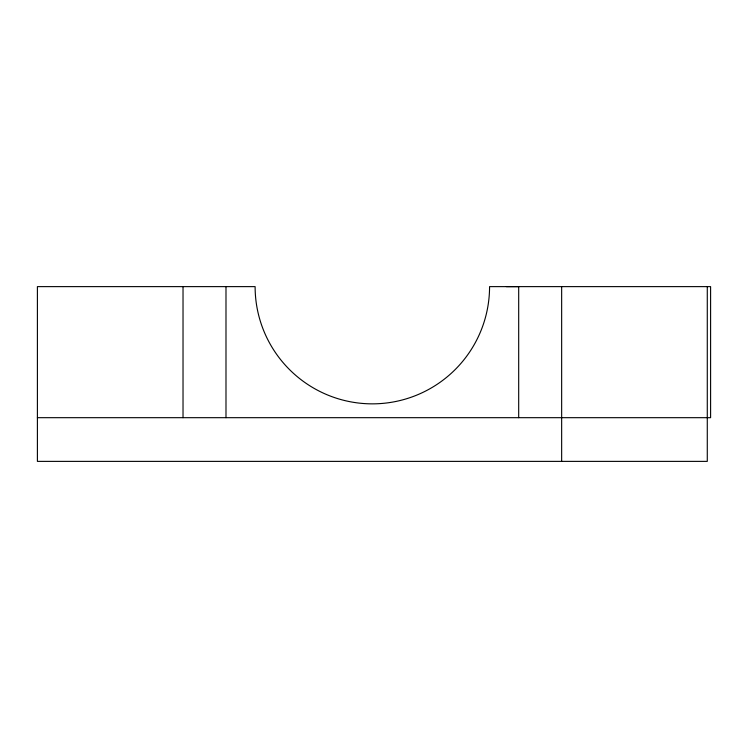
<?xml version="1.0" encoding="UTF-8"?>
<svg xmlns="http://www.w3.org/2000/svg" width="748" height="748" viewBox="0 0 748 748"><rect width="100%" height="100%" fill="white"/><g stroke="black" fill="none" stroke-linecap="round" stroke-linejoin="round"><path stroke-width="1.12" d="M506.396 286.634L518.869 286.624M37.4 417.683L710.6 417.683L710.6 286.624L489.566 286.624A117.23 117.23 0 0 1 372.336 403.855A117.23 117.23 0 0 1 255.115 286.624L37.4 286.624L37.4 461.376L707.281 461.376L707.281 286.624M561.655 286.624L561.655 461.376M518.691 286.624L518.691 417.683M225.989 286.624L225.989 417.683M183.026 286.624L183.026 417.683"/></g></svg>
